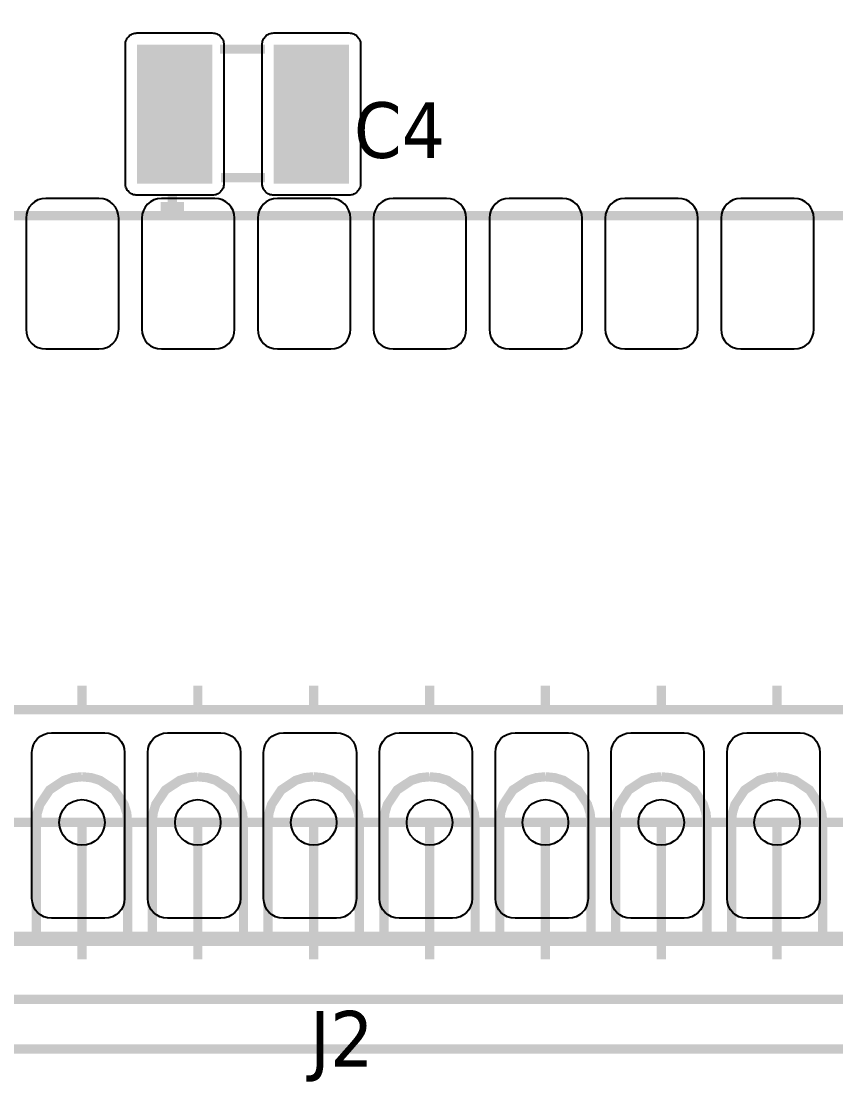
# Model space of a CAD drawing. Header units: millimetres. Extents: x 123.5 to 144.3, y 105.4 to 121.6.
# Drawn here: x 132.851 to 134.433, y 109.683 to 111.742 of the extents above; entities that cross this region are included whole.
import ezdxf

# ---------------------------------------------------------------- set-up
doc = ezdxf.new("R2010")
doc.units = ezdxf.units.MM
doc.layers.add('DESC', color=250, linetype='Continuous')
doc.styles.get("Standard").update_dxf_attribs({"font": 'tahoma.ttf'})

# ---------------------------------------------------------------- blocks, each defined once
blk = doc.blocks.new('RPAD')
blk.add_trace([(-0.5, -0.5), (-0.5, 0.5), (0.5, -0.5), (0.5, 0.5)])
blk = doc.blocks.new('isplay')
at = {"const_width": 0.012}
for points in [[(133.4842, 113.302), (140.311, 113.302), (140.311, 117.6662), (133.4842, 117.6662), (133.4842, 113.302)], [(133.4842, 113.302), (140.311, 113.302), (140.311, 117.6662), (133.4842, 117.6662), (133.4842, 113.302)], [(133.4842, 113.302), (140.311, 113.302), (140.311, 117.6662), (133.4842, 117.6662), (133.4842, 113.302)], [(136.7845, 114.5967), (136.726, 114.5967)], [(136.7845, 114.5967), (136.726, 114.5967)], [(136.7845, 114.5967), (136.726, 114.5967)], [(136.7845, 114.4302), (136.7275, 114.4302)], [(136.7845, 114.4302), (136.7275, 114.4302)], [(136.7845, 114.4302), (136.7275, 114.4302)], [(136.6645, 114.4077), (136.6645, 114.3777)], [(136.6645, 114.4077), (136.6645, 114.3777)], [(136.6645, 114.4077), (136.6645, 114.3777)], [(136.6795, 114.3927), (136.6495, 114.3927)], [(136.6795, 114.3927), (136.6495, 114.3927)], [(136.6795, 114.3927), (136.6495, 114.3927)], [(135.41, 114.381), (138.41, 114.381)], [(135.41, 114.381), (138.41, 114.381)], [(135.41, 114.381), (138.41, 114.381)], [(136.5475, 113.7432), (136.5475, 113.7727)], [(136.5475, 113.7432), (136.5475, 113.7727)], [(136.5475, 113.7432), (136.5475, 113.7727)], [(136.6975, 113.7432), (136.6975, 113.7727)], [(136.6975, 113.7432), (136.6975, 113.7727)], [(136.6975, 113.7432), (136.6975, 113.7727)], [(136.8475, 113.7432), (136.8475, 113.7727)], [(136.8475, 113.7432), (136.8475, 113.7727)], [(136.8475, 113.7432), (136.8475, 113.7727)], [(136.9975, 113.7432), (136.9975, 113.7727)], [(136.9975, 113.7432), (136.9975, 113.7727)], [(136.9975, 113.7432), (136.9975, 113.7727)], [(137.1475, 113.7432), (137.1475, 113.7727)], [(137.1475, 113.7432), (137.1475, 113.7727)], [(137.1475, 113.7432), (137.1475, 113.7727)], [(137.2975, 113.7432), (137.2975, 113.7727)], [(137.2975, 113.7432), (137.2975, 113.7727)], [(137.2975, 113.7432), (137.2975, 113.7727)], [(137.4475, 113.7432), (137.4475, 113.7727)], [(137.4475, 113.7432), (137.4475, 113.7727)], [(137.4475, 113.7432), (137.4475, 113.7727)], [(135.3427, 113.3664), (138.4927, 113.3664), (138.4927, 113.7414), (135.3427, 113.7414), (135.3427, 113.3664)], [(135.3427, 113.3664), (138.4927, 113.3664), (138.4927, 113.7414), (135.3427, 113.7414), (135.3427, 113.3664)], [(135.3427, 113.3664), (138.4927, 113.3664), (138.4927, 113.7414), (135.3427, 113.7414), (135.3427, 113.3664)], [(136.4885, 113.5955), (136.4896, 113.6076), (136.493, 113.6188), (136.5055, 113.6375), (136.5243, 113.65), (136.5355, 113.6534), (136.5475, 113.6546)], [(136.4885, 113.5955), (136.4896, 113.6076), (136.493, 113.6188), (136.5055, 113.6375), (136.5243, 113.65), (136.5355, 113.6534), (136.5475, 113.6546)], [(136.4885, 113.5955), (136.4896, 113.6076), (136.493, 113.6188), (136.5055, 113.6375), (136.5243, 113.65), (136.5355, 113.6534), (136.5475, 113.6546)], [(136.6066, 113.5955), (136.6054, 113.6076), (136.602, 113.6188), (136.5895, 113.6375), (136.5708, 113.65), (136.5596, 113.6534), (136.5475, 113.6546)], [(136.6066, 113.5955), (136.6054, 113.6076), (136.602, 113.6188), (136.5895, 113.6375), (136.5708, 113.65), (136.5596, 113.6534), (136.5475, 113.6546)], [(136.6066, 113.5955), (136.6054, 113.6076), (136.602, 113.6188), (136.5895, 113.6375), (136.5708, 113.65), (136.5596, 113.6534), (136.5475, 113.6546)], [(136.6385, 113.5955), (136.6396, 113.6076), (136.643, 113.6188), (136.6555, 113.6375), (136.6743, 113.65), (136.6855, 113.6534), (136.6975, 113.6546)], [(136.6385, 113.5955), (136.6396, 113.6076), (136.643, 113.6188), (136.6555, 113.6375), (136.6743, 113.65), (136.6855, 113.6534), (136.6975, 113.6546)], [(136.6385, 113.5955), (136.6396, 113.6076), (136.643, 113.6188), (136.6555, 113.6375), (136.6743, 113.65), (136.6855, 113.6534), (136.6975, 113.6546)], [(136.7566, 113.5955), (136.7554, 113.6076), (136.752, 113.6188), (136.7395, 113.6375), (136.7208, 113.65), (136.7096, 113.6534), (136.6975, 113.6546)], [(136.7566, 113.5955), (136.7554, 113.6076), (136.752, 113.6188), (136.7395, 113.6375), (136.7208, 113.65), (136.7096, 113.6534), (136.6975, 113.6546)], [(136.7566, 113.5955), (136.7554, 113.6076), (136.752, 113.6188), (136.7395, 113.6375), (136.7208, 113.65), (136.7096, 113.6534), (136.6975, 113.6546)], [(136.7885, 113.5955), (136.7896, 113.6076), (136.793, 113.6188), (136.8055, 113.6375), (136.8243, 113.65), (136.8355, 113.6534), (136.8475, 113.6546)], [(136.7885, 113.5955), (136.7896, 113.6076), (136.793, 113.6188), (136.8055, 113.6375), (136.8243, 113.65), (136.8355, 113.6534), (136.8475, 113.6546)], [(136.7885, 113.5955), (136.7896, 113.6076), (136.793, 113.6188), (136.8055, 113.6375), (136.8243, 113.65), (136.8355, 113.6534), (136.8475, 113.6546)], [(136.9066, 113.5955), (136.9054, 113.6076), (136.902, 113.6188), (136.8895, 113.6375), (136.8708, 113.65), (136.8596, 113.6534), (136.8475, 113.6546)], [(136.9066, 113.5955), (136.9054, 113.6076), (136.902, 113.6188), (136.8895, 113.6375), (136.8708, 113.65), (136.8596, 113.6534), (136.8475, 113.6546)], [(136.9066, 113.5955), (136.9054, 113.6076), (136.902, 113.6188), (136.8895, 113.6375), (136.8708, 113.65), (136.8596, 113.6534), (136.8475, 113.6546)], [(136.9385, 113.5955), (136.9396, 113.6076), (136.943, 113.6188), (136.9555, 113.6375), (136.9743, 113.65), (136.9855, 113.6534), (136.9975, 113.6546)], [(136.9385, 113.5955), (136.9396, 113.6076), (136.943, 113.6188), (136.9555, 113.6375), (136.9743, 113.65), (136.9855, 113.6534), (136.9975, 113.6546)], [(136.9385, 113.5955), (136.9396, 113.6076), (136.943, 113.6188), (136.9555, 113.6375), (136.9743, 113.65), (136.9855, 113.6534), (136.9975, 113.6546)], [(137.0566, 113.5955), (137.0554, 113.6076), (137.052, 113.6188), (137.0395, 113.6375), (137.0208, 113.65), (137.0096, 113.6534), (136.9975, 113.6546)], [(137.0566, 113.5955), (137.0554, 113.6076), (137.052, 113.6188), (137.0395, 113.6375), (137.0208, 113.65), (137.0096, 113.6534), (136.9975, 113.6546)], [(137.0566, 113.5955), (137.0554, 113.6076), (137.052, 113.6188), (137.0395, 113.6375), (137.0208, 113.65), (137.0096, 113.6534), (136.9975, 113.6546)], [(137.0885, 113.5955), (137.0896, 113.6076), (137.093, 113.6188), (137.1055, 113.6375), (137.1243, 113.65), (137.1355, 113.6534), (137.1475, 113.6546)], [(137.0885, 113.5955), (137.0896, 113.6076), (137.093, 113.6188), (137.1055, 113.6375), (137.1243, 113.65), (137.1355, 113.6534), (137.1475, 113.6546)], [(137.0885, 113.5955), (137.0896, 113.6076), (137.093, 113.6188), (137.1055, 113.6375), (137.1243, 113.65), (137.1355, 113.6534), (137.1475, 113.6546)], [(137.2066, 113.5955), (137.2054, 113.6076), (137.202, 113.6188), (137.1895, 113.6375), (137.1708, 113.65), (137.1596, 113.6534), (137.1475, 113.6546)], [(137.2066, 113.5955), (137.2054, 113.6076), (137.202, 113.6188), (137.1895, 113.6375), (137.1708, 113.65), (137.1596, 113.6534), (137.1475, 113.6546)], [(137.2066, 113.5955), (137.2054, 113.6076), (137.202, 113.6188), (137.1895, 113.6375), (137.1708, 113.65), (137.1596, 113.6534), (137.1475, 113.6546)], [(137.2385, 113.5955), (137.2396, 113.6076), (137.243, 113.6188), (137.2555, 113.6375), (137.2743, 113.65), (137.2855, 113.6534), (137.2975, 113.6546)], [(137.2385, 113.5955), (137.2396, 113.6076), (137.243, 113.6188), (137.2555, 113.6375), (137.2743, 113.65), (137.2855, 113.6534), (137.2975, 113.6546)], [(137.2385, 113.5955), (137.2396, 113.6076), (137.243, 113.6188), (137.2555, 113.6375), (137.2743, 113.65), (137.2855, 113.6534), (137.2975, 113.6546)], [(137.3566, 113.5955), (137.3554, 113.6076), (137.352, 113.6188), (137.3395, 113.6375), (137.3208, 113.65), (137.3096, 113.6534), (137.2975, 113.6546)], [(137.3566, 113.5955), (137.3554, 113.6076), (137.352, 113.6188), (137.3395, 113.6375), (137.3208, 113.65), (137.3096, 113.6534), (137.2975, 113.6546)], [(137.3566, 113.5955), (137.3554, 113.6076), (137.352, 113.6188), (137.3395, 113.6375), (137.3208, 113.65), (137.3096, 113.6534), (137.2975, 113.6546)], [(137.3885, 113.5955), (137.3896, 113.6076), (137.393, 113.6188), (137.4055, 113.6375), (137.4243, 113.65), (137.4355, 113.6534), (137.4475, 113.6546)], [(137.3885, 113.5955), (137.3896, 113.6076), (137.393, 113.6188), (137.4055, 113.6375), (137.4243, 113.65), (137.4355, 113.6534), (137.4475, 113.6546)], [(137.3885, 113.5955), (137.3896, 113.6076), (137.393, 113.6188), (137.4055, 113.6375), (137.4243, 113.65), (137.4355, 113.6534), (137.4475, 113.6546)], [(137.5066, 113.5955), (137.5054, 113.6076), (137.502, 113.6188), (137.4895, 113.6375), (137.4708, 113.65), (137.4596, 113.6534), (137.4475, 113.6546)], [(137.5066, 113.5955), (137.5054, 113.6076), (137.502, 113.6188), (137.4895, 113.6375), (137.4708, 113.65), (137.4596, 113.6534), (137.4475, 113.6546)], [(137.5066, 113.5955), (137.5054, 113.6076), (137.502, 113.6188), (137.4895, 113.6375), (137.4708, 113.65), (137.4596, 113.6534), (137.4475, 113.6546)], [(136.3975, 113.5955), (136.5452, 113.5955)], [(136.3975, 113.5955), (136.5452, 113.5955)], [(136.3975, 113.5955), (136.5452, 113.5955)], [(136.5475, 113.5955), (136.3999, 113.5955)], [(136.5475, 113.5955), (136.3999, 113.5955)], [(136.5475, 113.5955), (136.3999, 113.5955)], [(136.4885, 113.5955), (136.4885, 113.4479)], [(136.4885, 113.5955), (136.4885, 113.4479)], [(136.4885, 113.5955), (136.4885, 113.4479)], [(136.5499, 113.5955), (136.5204, 113.5955)], [(136.5499, 113.5955), (136.5204, 113.5955)], [(136.5499, 113.5955), (136.5204, 113.5955)], [(136.5452, 113.5955), (136.5747, 113.5955)], [(136.5452, 113.5955), (136.5747, 113.5955)], [(136.5452, 113.5955), (136.5747, 113.5955)], [(136.5475, 113.5955), (136.5475, 113.4479)], [(136.5475, 113.5955), (136.6952, 113.5955)], [(136.5475, 113.5955), (136.5475, 113.4479)], [(136.5475, 113.5955), (136.6952, 113.5955)], [(136.5475, 113.5955), (136.5475, 113.4479)], [(136.5475, 113.5955), (136.6952, 113.5955)], [(136.6975, 113.5955), (136.5499, 113.5955)], [(136.6975, 113.5955), (136.5499, 113.5955)], [(136.6975, 113.5955), (136.5499, 113.5955)], [(136.6066, 113.4479), (136.6066, 113.5955)], [(136.6066, 113.4479), (136.6066, 113.5955)], [(136.6066, 113.4479), (136.6066, 113.5955)], [(136.6385, 113.5955), (136.6385, 113.4479)], [(136.6385, 113.5955), (136.6385, 113.4479)], [(136.6385, 113.5955), (136.6385, 113.4479)], [(136.6999, 113.5955), (136.6704, 113.5955)], [(136.6999, 113.5955), (136.6704, 113.5955)], [(136.6999, 113.5955), (136.6704, 113.5955)], [(136.6952, 113.5955), (136.7247, 113.5955)], [(136.6952, 113.5955), (136.7247, 113.5955)], [(136.6952, 113.5955), (136.7247, 113.5955)], [(136.6975, 113.5955), (136.6975, 113.4479)], [(136.6975, 113.5955), (136.8452, 113.5955)], [(136.6975, 113.5955), (136.6975, 113.4479)], [(136.6975, 113.5955), (136.8452, 113.5955)], [(136.6975, 113.5955), (136.6975, 113.4479)], [(136.6975, 113.5955), (136.8452, 113.5955)], [(136.8475, 113.5955), (136.6999, 113.5955)], [(136.8475, 113.5955), (136.6999, 113.5955)], [(136.8475, 113.5955), (136.6999, 113.5955)], [(136.7566, 113.4479), (136.7566, 113.5955)], [(136.7566, 113.4479), (136.7566, 113.5955)], [(136.7566, 113.4479), (136.7566, 113.5955)], [(136.7885, 113.5955), (136.7885, 113.4479)], [(136.7885, 113.5955), (136.7885, 113.4479)], [(136.7885, 113.5955), (136.7885, 113.4479)], [(136.8499, 113.5955), (136.8204, 113.5955)], [(136.8499, 113.5955), (136.8204, 113.5955)], [(136.8499, 113.5955), (136.8204, 113.5955)], [(136.8452, 113.5955), (136.8747, 113.5955)], [(136.8452, 113.5955), (136.8747, 113.5955)], [(136.8452, 113.5955), (136.8747, 113.5955)], [(136.8475, 113.5955), (136.8475, 113.4479)], [(136.8475, 113.5955), (136.9952, 113.5955)], [(136.8475, 113.5955), (136.8475, 113.4479)], [(136.8475, 113.5955), (136.9952, 113.5955)], [(136.8475, 113.5955), (136.8475, 113.4479)], [(136.8475, 113.5955), (136.9952, 113.5955)], [(136.9975, 113.5955), (136.8499, 113.5955)], [(136.9975, 113.5955), (136.8499, 113.5955)], [(136.9975, 113.5955), (136.8499, 113.5955)], [(136.9066, 113.4479), (136.9066, 113.5955)], [(136.9066, 113.4479), (136.9066, 113.5955)], [(136.9066, 113.4479), (136.9066, 113.5955)], [(136.9385, 113.5955), (136.9385, 113.4479)], [(136.9385, 113.5955), (136.9385, 113.4479)], [(136.9385, 113.5955), (136.9385, 113.4479)], [(136.9999, 113.5955), (136.9704, 113.5955)], [(136.9999, 113.5955), (136.9704, 113.5955)], [(136.9999, 113.5955), (136.9704, 113.5955)], [(136.9952, 113.5955), (137.0247, 113.5955)], [(136.9952, 113.5955), (137.0247, 113.5955)], [(136.9952, 113.5955), (137.0247, 113.5955)], [(136.9975, 113.5955), (136.9975, 113.4479)], [(136.9975, 113.5955), (137.1452, 113.5955)], [(136.9975, 113.5955), (136.9975, 113.4479)], [(136.9975, 113.5955), (137.1452, 113.5955)], [(136.9975, 113.5955), (136.9975, 113.4479)], [(136.9975, 113.5955), (137.1452, 113.5955)], [(137.1475, 113.5955), (136.9999, 113.5955)], [(137.1475, 113.5955), (136.9999, 113.5955)], [(137.1475, 113.5955), (136.9999, 113.5955)], [(137.0566, 113.4479), (137.0566, 113.5955)], [(137.0566, 113.4479), (137.0566, 113.5955)], [(137.0566, 113.4479), (137.0566, 113.5955)], [(137.0885, 113.5955), (137.0885, 113.4479)], [(137.0885, 113.5955), (137.0885, 113.4479)], [(137.0885, 113.5955), (137.0885, 113.4479)], [(137.1499, 113.5955), (137.1204, 113.5955)], [(137.1499, 113.5955), (137.1204, 113.5955)], [(137.1499, 113.5955), (137.1204, 113.5955)], [(137.1452, 113.5955), (137.1747, 113.5955)], [(137.1452, 113.5955), (137.1747, 113.5955)], [(137.1452, 113.5955), (137.1747, 113.5955)], [(137.1475, 113.5955), (137.1475, 113.4479)], [(137.1475, 113.5955), (137.2952, 113.5955)], [(137.1475, 113.5955), (137.1475, 113.4479)], [(137.1475, 113.5955), (137.2952, 113.5955)], [(137.1475, 113.5955), (137.1475, 113.4479)], [(137.1475, 113.5955), (137.2952, 113.5955)], [(137.2975, 113.5955), (137.1499, 113.5955)], [(137.2975, 113.5955), (137.1499, 113.5955)], [(137.2975, 113.5955), (137.1499, 113.5955)], [(137.2066, 113.4479), (137.2066, 113.5955)], [(137.2066, 113.4479), (137.2066, 113.5955)], [(137.2066, 113.4479), (137.2066, 113.5955)], [(137.2385, 113.5955), (137.2385, 113.4479)], [(137.2385, 113.5955), (137.2385, 113.4479)], [(137.2385, 113.5955), (137.2385, 113.4479)], [(137.2999, 113.5955), (137.2704, 113.5955)], [(137.2999, 113.5955), (137.2704, 113.5955)], [(137.2999, 113.5955), (137.2704, 113.5955)], [(137.2952, 113.5955), (137.3247, 113.5955)], [(137.2952, 113.5955), (137.3247, 113.5955)], [(137.2952, 113.5955), (137.3247, 113.5955)], [(137.2975, 113.5955), (137.2975, 113.4479)], [(137.2975, 113.5955), (137.4452, 113.5955)], [(137.2975, 113.5955), (137.2975, 113.4479)], [(137.2975, 113.5955), (137.4452, 113.5955)], [(137.2975, 113.5955), (137.2975, 113.4479)], [(137.2975, 113.5955), (137.4452, 113.5955)], [(137.4475, 113.5955), (137.2999, 113.5955)], [(137.4475, 113.5955), (137.2999, 113.5955)], [(137.4475, 113.5955), (137.2999, 113.5955)], [(137.3566, 113.4479), (137.3566, 113.5955)], [(137.3566, 113.4479), (137.3566, 113.5955)], [(137.3566, 113.4479), (137.3566, 113.5955)], [(137.3885, 113.5955), (137.3885, 113.4479)], [(137.3885, 113.5955), (137.3885, 113.4479)], [(137.3885, 113.5955), (137.3885, 113.4479)], [(137.4499, 113.5955), (137.4204, 113.5955)], [(137.4499, 113.5955), (137.4204, 113.5955)], [(137.4499, 113.5955), (137.4204, 113.5955)], [(137.4452, 113.5955), (137.4747, 113.5955)], [(137.4452, 113.5955), (137.4747, 113.5955)], [(137.4452, 113.5955), (137.4747, 113.5955)], [(137.4475, 113.5955), (137.4475, 113.4479)], [(137.4475, 113.5955), (137.5952, 113.5955)], [(137.4475, 113.5955), (137.4475, 113.4479)], [(137.4475, 113.5955), (137.5952, 113.5955)], [(137.4475, 113.5955), (137.4475, 113.4479)], [(137.4475, 113.5955), (137.5952, 113.5955)], [(137.5975, 113.5955), (137.4499, 113.5955)], [(137.5975, 113.5955), (137.4499, 113.5955)], [(137.5975, 113.5955), (137.4499, 113.5955)], [(137.5066, 113.4479), (137.5066, 113.5955)], [(137.5066, 113.4479), (137.5066, 113.5955)], [(137.5066, 113.4479), (137.5066, 113.5955)], [(138.4927, 113.4414), (135.3427, 113.4414)], [(138.4927, 113.4414), (135.3427, 113.4414)], [(138.4927, 113.4414), (135.3427, 113.4414)], [(136.4566, 113.4479), (136.4885, 113.4479)], [(136.4566, 113.4479), (136.4885, 113.4479)], [(136.4566, 113.4479), (136.4885, 113.4479)], [(136.4885, 113.4479), (136.6066, 113.4479)], [(136.4885, 113.4479), (136.6066, 113.4479)], [(136.4885, 113.4479), (136.6066, 113.4479)], [(136.5475, 113.4479), (136.5475, 113.4184)], [(136.5475, 113.4479), (136.5475, 113.4184)], [(136.5475, 113.4479), (136.5475, 113.4184)], [(136.6066, 113.4479), (136.6385, 113.4479)], [(136.6066, 113.4479), (136.6385, 113.4479)], [(136.6066, 113.4479), (136.6385, 113.4479)], [(136.6385, 113.4479), (136.7566, 113.4479)], [(136.6385, 113.4479), (136.7566, 113.4479)], [(136.6385, 113.4479), (136.7566, 113.4479)], [(136.6975, 113.4479), (136.6975, 113.4184)], [(136.6975, 113.4479), (136.6975, 113.4184)], [(136.6975, 113.4479), (136.6975, 113.4184)], [(136.7566, 113.4479), (136.7885, 113.4479)], [(136.7566, 113.4479), (136.7885, 113.4479)], [(136.7566, 113.4479), (136.7885, 113.4479)], [(136.7885, 113.4479), (136.9066, 113.4479)], [(136.7885, 113.4479), (136.9066, 113.4479)], [(136.7885, 113.4479), (136.9066, 113.4479)], [(136.8475, 113.4479), (136.8475, 113.4184)], [(136.8475, 113.4479), (136.8475, 113.4184)], [(136.8475, 113.4479), (136.8475, 113.4184)], [(136.9066, 113.4479), (136.9385, 113.4479)], [(136.9066, 113.4479), (136.9385, 113.4479)], [(136.9066, 113.4479), (136.9385, 113.4479)], [(136.9385, 113.4479), (137.0566, 113.4479)], [(136.9385, 113.4479), (137.0566, 113.4479)], [(136.9385, 113.4479), (137.0566, 113.4479)], [(136.9975, 113.4479), (136.9975, 113.4184)], [(136.9975, 113.4479), (136.9975, 113.4184)], [(136.9975, 113.4479), (136.9975, 113.4184)], [(137.0566, 113.4479), (137.0885, 113.4479)], [(137.0566, 113.4479), (137.0885, 113.4479)], [(137.0566, 113.4479), (137.0885, 113.4479)], [(137.0885, 113.4479), (137.2066, 113.4479)], [(137.0885, 113.4479), (137.2066, 113.4479)], [(137.0885, 113.4479), (137.2066, 113.4479)], [(137.1475, 113.4479), (137.1475, 113.4184)], [(137.1475, 113.4479), (137.1475, 113.4184)], [(137.1475, 113.4479), (137.1475, 113.4184)], [(137.2066, 113.4479), (137.2385, 113.4479)], [(137.2066, 113.4479), (137.2385, 113.4479)], [(137.2066, 113.4479), (137.2385, 113.4479)], [(137.2385, 113.4479), (137.3566, 113.4479)], [(137.2385, 113.4479), (137.3566, 113.4479)], [(137.2385, 113.4479), (137.3566, 113.4479)], [(137.2975, 113.4479), (137.2975, 113.4184)], [(137.2975, 113.4479), (137.2975, 113.4184)], [(137.2975, 113.4479), (137.2975, 113.4184)], [(137.3566, 113.4479), (137.3885, 113.4479)], [(137.3566, 113.4479), (137.3885, 113.4479)], [(137.3566, 113.4479), (137.3885, 113.4479)], [(137.3885, 113.4479), (137.5066, 113.4479)], [(137.3885, 113.4479), (137.5066, 113.4479)], [(137.3885, 113.4479), (137.5066, 113.4479)], [(137.4475, 113.4479), (137.4475, 113.4184)], [(137.4475, 113.4479), (137.4475, 113.4184)], [(137.4475, 113.4479), (137.4475, 113.4184)], [(137.5066, 113.4479), (137.5385, 113.4479)], [(137.5066, 113.4479), (137.5385, 113.4479)], [(137.5066, 113.4479), (137.5385, 113.4479)]]:
    blk.add_lwpolyline(points, dxfattribs=at)
for points in [[(136.7162, 114.4077), (136.6187, 114.4077), (136.6172, 114.4077), (136.6157, 114.408), (136.6142, 114.4083), (136.6128, 114.4088), (136.6115, 114.4094), (136.6103, 114.4102), (136.6091, 114.411), (136.6081, 114.412), (136.6071, 114.4131), (136.6062, 114.4142), (136.6055, 114.4154), (136.6049, 114.4168), (136.6044, 114.4181), (136.604, 114.4196), (136.6038, 114.4211), (136.6037, 114.4227), (136.6037, 114.6027), (136.6038, 114.6042), (136.604, 114.6057), (136.6044, 114.6072), (136.6049, 114.6086), (136.6055, 114.6099), (136.6062, 114.6111), (136.6071, 114.6123), (136.6081, 114.6133), (136.6091, 114.6143), (136.6103, 114.6151), (136.6115, 114.6159), (136.6128, 114.6165), (136.6142, 114.617), (136.6157, 114.6174), (136.6172, 114.6176), (136.6187, 114.6177), (136.7162, 114.6177), (136.7178, 114.6176), (136.7193, 114.6174), (136.7207, 114.617), (136.7221, 114.6165), (136.7234, 114.6159), (136.7247, 114.6151), (136.7258, 114.6143), (136.7269, 114.6133), (136.7278, 114.6123), (136.7287, 114.6111), (136.7294, 114.6099), (136.7301, 114.6086), (136.7306, 114.6072), (136.7309, 114.6057), (136.7311, 114.6042), (136.7312, 114.6027), (136.7312, 114.4227), (136.7311, 114.4211), (136.7309, 114.4196), (136.7306, 114.4181), (136.7301, 114.4168), (136.7294, 114.4154), (136.7287, 114.4142), (136.7278, 114.4131), (136.7269, 114.412), (136.7258, 114.411), (136.7247, 114.4102), (136.7234, 114.4094), (136.7221, 114.4088), (136.7207, 114.4083), (136.7193, 114.408), (136.7178, 114.4077), (136.7162, 114.4077)], [(136.8932, 114.4077), (136.7957, 114.4077), (136.7942, 114.4077), (136.7927, 114.408), (136.7912, 114.4083), (136.7898, 114.4088), (136.7885, 114.4094), (136.7873, 114.4102), (136.7861, 114.411), (136.7851, 114.412), (136.7841, 114.4131), (136.7832, 114.4142), (136.7825, 114.4154), (136.7819, 114.4168), (136.7814, 114.4181), (136.781, 114.4196), (136.7808, 114.4211), (136.7807, 114.4227), (136.7807, 114.6027), (136.7808, 114.6042), (136.781, 114.6057), (136.7814, 114.6072), (136.7819, 114.6086), (136.7825, 114.6099), (136.7832, 114.6111), (136.7841, 114.6123), (136.7851, 114.6133), (136.7861, 114.6143), (136.7873, 114.6151), (136.7885, 114.6159), (136.7898, 114.6165), (136.7912, 114.617), (136.7927, 114.6174), (136.7942, 114.6176), (136.7957, 114.6177), (136.8932, 114.6177), (136.8948, 114.6176), (136.8963, 114.6174), (136.8977, 114.617), (136.8991, 114.6165), (136.9004, 114.6159), (136.9017, 114.6151), (136.9028, 114.6143), (136.9039, 114.6133), (136.9048, 114.6123), (136.9057, 114.6111), (136.9064, 114.6099), (136.9071, 114.6086), (136.9076, 114.6072), (136.9079, 114.6057), (136.9081, 114.6042), (136.9082, 114.6027), (136.9082, 114.4227), (136.9081, 114.4211), (136.9079, 114.4196), (136.9076, 114.4181), (136.9071, 114.4168), (136.9064, 114.4154), (136.9057, 114.4142), (136.9048, 114.4131), (136.9039, 114.412), (136.9028, 114.411), (136.9017, 114.4102), (136.9004, 114.4094), (136.8991, 114.4088), (136.8977, 114.4083), (136.8963, 114.408), (136.8948, 114.4077), (136.8932, 114.4077)], [(136.5695, 114.4035), (136.5005, 114.4035), (136.4953, 114.403), (136.4905, 114.4015), (136.4861, 114.3992), (136.4824, 114.3961), (136.4793, 114.3923), (136.477, 114.388), (136.4755, 114.3832), (136.475, 114.378), (136.475, 114.234), (136.4755, 114.2288), (136.477, 114.2239), (136.4793, 114.2196), (136.4824, 114.2158), (136.4861, 114.2128), (136.4905, 114.2104), (136.4953, 114.209), (136.5005, 114.2085), (136.5695, 114.2085), (136.5747, 114.209), (136.5796, 114.2104), (136.5839, 114.2128), (136.5876, 114.2158), (136.5907, 114.2196), (136.5931, 114.2239), (136.5945, 114.2288), (136.595, 114.234), (136.595, 114.378), (136.5945, 114.3832), (136.5931, 114.388), (136.5907, 114.3923), (136.5876, 114.3961), (136.5839, 114.3992), (136.5796, 114.4015), (136.5747, 114.403), (136.5695, 114.4035)], [(136.7195, 114.4035), (136.6505, 114.4035), (136.6453, 114.403), (136.6405, 114.4015), (136.6361, 114.3992), (136.6324, 114.3961), (136.6293, 114.3923), (136.627, 114.388), (136.6255, 114.3832), (136.625, 114.378), (136.625, 114.234), (136.6255, 114.2288), (136.627, 114.2239), (136.6293, 114.2196), (136.6324, 114.2158), (136.6361, 114.2128), (136.6405, 114.2104), (136.6453, 114.209), (136.6505, 114.2085), (136.7195, 114.2085), (136.7247, 114.209), (136.7296, 114.2104), (136.7339, 114.2128), (136.7376, 114.2158), (136.7407, 114.2196), (136.7431, 114.2239), (136.7445, 114.2288), (136.745, 114.234), (136.745, 114.378), (136.7445, 114.3832), (136.7431, 114.388), (136.7407, 114.3923), (136.7376, 114.3961), (136.7339, 114.3992), (136.7296, 114.4015), (136.7247, 114.403), (136.7195, 114.4035)], [(136.8695, 114.4035), (136.8005, 114.4035), (136.7953, 114.403), (136.7905, 114.4015), (136.7861, 114.3992), (136.7824, 114.3961), (136.7793, 114.3923), (136.777, 114.388), (136.7755, 114.3832), (136.775, 114.378), (136.775, 114.234), (136.7755, 114.2288), (136.777, 114.2239), (136.7793, 114.2196), (136.7824, 114.2158), (136.7861, 114.2128), (136.7905, 114.2104), (136.7953, 114.209), (136.8005, 114.2085), (136.8695, 114.2085), (136.8747, 114.209), (136.8796, 114.2104), (136.8839, 114.2128), (136.8876, 114.2158), (136.8907, 114.2196), (136.8931, 114.2239), (136.8945, 114.2288), (136.895, 114.234), (136.895, 114.378), (136.8945, 114.3832), (136.8931, 114.388), (136.8907, 114.3923), (136.8876, 114.3961), (136.8839, 114.3992), (136.8796, 114.4015), (136.8747, 114.403), (136.8695, 114.4035)], [(137.0195, 114.4035), (136.9505, 114.4035), (136.9453, 114.403), (136.9405, 114.4015), (136.9361, 114.3992), (136.9324, 114.3961), (136.9293, 114.3923), (136.927, 114.388), (136.9255, 114.3832), (136.925, 114.378), (136.925, 114.234), (136.9255, 114.2288), (136.927, 114.2239), (136.9293, 114.2196), (136.9324, 114.2158), (136.9361, 114.2128), (136.9405, 114.2104), (136.9453, 114.209), (136.9505, 114.2085), (137.0195, 114.2085), (137.0247, 114.209), (137.0296, 114.2104), (137.0339, 114.2128), (137.0376, 114.2158), (137.0407, 114.2196), (137.0431, 114.2239), (137.0445, 114.2288), (137.045, 114.234), (137.045, 114.378), (137.0445, 114.3832), (137.0431, 114.388), (137.0407, 114.3923), (137.0376, 114.3961), (137.0339, 114.3992), (137.0296, 114.4015), (137.0247, 114.403), (137.0195, 114.4035)], [(137.1695, 114.4035), (137.1005, 114.4035), (137.0953, 114.403), (137.0905, 114.4015), (137.0861, 114.3992), (137.0824, 114.3961), (137.0793, 114.3923), (137.077, 114.388), (137.0755, 114.3832), (137.075, 114.378), (137.075, 114.234), (137.0755, 114.2288), (137.077, 114.2239), (137.0793, 114.2196), (137.0824, 114.2158), (137.0861, 114.2128), (137.0905, 114.2104), (137.0953, 114.209), (137.1005, 114.2085), (137.1695, 114.2085), (137.1747, 114.209), (137.1796, 114.2104), (137.1839, 114.2128), (137.1876, 114.2158), (137.1907, 114.2196), (137.1931, 114.2239), (137.1945, 114.2288), (137.195, 114.234), (137.195, 114.378), (137.1945, 114.3832), (137.1931, 114.388), (137.1907, 114.3923), (137.1876, 114.3961), (137.1839, 114.3992), (137.1796, 114.4015), (137.1747, 114.403), (137.1695, 114.4035)], [(137.3195, 114.4035), (137.2505, 114.4035), (137.2453, 114.403), (137.2405, 114.4015), (137.2361, 114.3992), (137.2324, 114.3961), (137.2293, 114.3923), (137.227, 114.388), (137.2255, 114.3832), (137.225, 114.378), (137.225, 114.234), (137.2255, 114.2288), (137.227, 114.2239), (137.2293, 114.2196), (137.2324, 114.2158), (137.2361, 114.2128), (137.2405, 114.2104), (137.2453, 114.209), (137.2505, 114.2085), (137.3195, 114.2085), (137.3247, 114.209), (137.3296, 114.2104), (137.3339, 114.2128), (137.3376, 114.2158), (137.3407, 114.2196), (137.3431, 114.2239), (137.3445, 114.2288), (137.345, 114.234), (137.345, 114.378), (137.3445, 114.3832), (137.3431, 114.388), (137.3407, 114.3923), (137.3376, 114.3961), (137.3339, 114.3992), (137.3296, 114.4015), (137.3247, 114.403), (137.3195, 114.4035)], [(137.4695, 114.4035), (137.4005, 114.4035), (137.3953, 114.403), (137.3905, 114.4015), (137.3861, 114.3992), (137.3824, 114.3961), (137.3793, 114.3923), (137.377, 114.388), (137.3755, 114.3832), (137.375, 114.378), (137.375, 114.234), (137.3755, 114.2288), (137.377, 114.2239), (137.3793, 114.2196), (137.3824, 114.2158), (137.3861, 114.2128), (137.3905, 114.2104), (137.3953, 114.209), (137.4005, 114.2085), (137.4695, 114.2085), (137.4747, 114.209), (137.4796, 114.2104), (137.4839, 114.2128), (137.4876, 114.2158), (137.4907, 114.2196), (137.4931, 114.2239), (137.4945, 114.2288), (137.495, 114.234), (137.495, 114.378), (137.4945, 114.3832), (137.4931, 114.388), (137.4907, 114.3923), (137.4876, 114.3961), (137.4839, 114.3992), (137.4796, 114.4015), (137.4747, 114.403), (137.4695, 114.4035)], [(136.5772, 113.4714), (136.5082, 113.4714), (136.503, 113.4719), (136.4981, 113.4734), (136.4938, 113.4757), (136.49, 113.4788), (136.487, 113.4825), (136.4846, 113.4869), (136.4832, 113.4917), (136.4827, 113.4969), (136.4827, 113.6859), (136.4832, 113.6911), (136.4846, 113.6959), (136.487, 113.7003), (136.49, 113.704), (136.4938, 113.7071), (136.4981, 113.7094), (136.503, 113.7109), (136.5082, 113.7114), (136.5772, 113.7114), (136.5824, 113.7109), (136.5872, 113.7094), (136.5915, 113.7071), (136.5953, 113.704), (136.5984, 113.7003), (136.6007, 113.6959), (136.6022, 113.6911), (136.6027, 113.6859), (136.6027, 113.4969), (136.6022, 113.4917), (136.6007, 113.4869), (136.5984, 113.4825), (136.5953, 113.4788), (136.5915, 113.4757), (136.5872, 113.4734), (136.5824, 113.4719), (136.5772, 113.4714)], [(136.7272, 113.4714), (136.6582, 113.4714), (136.653, 113.4719), (136.6481, 113.4734), (136.6438, 113.4757), (136.64, 113.4788), (136.637, 113.4825), (136.6346, 113.4869), (136.6332, 113.4917), (136.6327, 113.4969), (136.6327, 113.6859), (136.6332, 113.6911), (136.6346, 113.6959), (136.637, 113.7003), (136.64, 113.704), (136.6438, 113.7071), (136.6481, 113.7094), (136.653, 113.7109), (136.6582, 113.7114), (136.7272, 113.7114), (136.7324, 113.7109), (136.7372, 113.7094), (136.7415, 113.7071), (136.7453, 113.704), (136.7484, 113.7003), (136.7507, 113.6959), (136.7522, 113.6911), (136.7527, 113.6859), (136.7527, 113.4969), (136.7522, 113.4917), (136.7507, 113.4869), (136.7484, 113.4825), (136.7453, 113.4788), (136.7415, 113.4757), (136.7372, 113.4734), (136.7324, 113.4719), (136.7272, 113.4714)], [(136.8772, 113.4714), (136.8082, 113.4714), (136.803, 113.4719), (136.7981, 113.4734), (136.7938, 113.4757), (136.79, 113.4788), (136.787, 113.4825), (136.7846, 113.4869), (136.7832, 113.4917), (136.7827, 113.4969), (136.7827, 113.6859), (136.7832, 113.6911), (136.7846, 113.6959), (136.787, 113.7003), (136.79, 113.704), (136.7938, 113.7071), (136.7981, 113.7094), (136.803, 113.7109), (136.8082, 113.7114), (136.8772, 113.7114), (136.8824, 113.7109), (136.8872, 113.7094), (136.8915, 113.7071), (136.8953, 113.704), (136.8984, 113.7003), (136.9007, 113.6959), (136.9022, 113.6911), (136.9027, 113.6859), (136.9027, 113.4969), (136.9022, 113.4917), (136.9007, 113.4869), (136.8984, 113.4825), (136.8953, 113.4788), (136.8915, 113.4757), (136.8872, 113.4734), (136.8824, 113.4719), (136.8772, 113.4714)], [(137.0272, 113.4714), (136.9582, 113.4714), (136.953, 113.4719), (136.9481, 113.4734), (136.9438, 113.4757), (136.94, 113.4788), (136.937, 113.4825), (136.9346, 113.4869), (136.9332, 113.4917), (136.9327, 113.4969), (136.9327, 113.6859), (136.9332, 113.6911), (136.9346, 113.6959), (136.937, 113.7003), (136.94, 113.704), (136.9438, 113.7071), (136.9481, 113.7094), (136.953, 113.7109), (136.9582, 113.7114), (137.0272, 113.7114), (137.0324, 113.7109), (137.0372, 113.7094), (137.0415, 113.7071), (137.0453, 113.704), (137.0484, 113.7003), (137.0507, 113.6959), (137.0522, 113.6911), (137.0527, 113.6859), (137.0527, 113.4969), (137.0522, 113.4917), (137.0507, 113.4869), (137.0484, 113.4825), (137.0453, 113.4788), (137.0415, 113.4757), (137.0372, 113.4734), (137.0324, 113.4719), (137.0272, 113.4714)], [(137.1772, 113.4714), (137.1082, 113.4714), (137.103, 113.4719), (137.0981, 113.4734), (137.0938, 113.4757), (137.09, 113.4788), (137.087, 113.4825), (137.0846, 113.4869), (137.0832, 113.4917), (137.0827, 113.4969), (137.0827, 113.6859), (137.0832, 113.6911), (137.0846, 113.6959), (137.087, 113.7003), (137.09, 113.704), (137.0938, 113.7071), (137.0981, 113.7094), (137.103, 113.7109), (137.1082, 113.7114), (137.1772, 113.7114), (137.1824, 113.7109), (137.1872, 113.7094), (137.1915, 113.7071), (137.1953, 113.704), (137.1984, 113.7003), (137.2007, 113.6959), (137.2022, 113.6911), (137.2027, 113.6859), (137.2027, 113.4969), (137.2022, 113.4917), (137.2007, 113.4869), (137.1984, 113.4825), (137.1953, 113.4788), (137.1915, 113.4757), (137.1872, 113.4734), (137.1824, 113.4719), (137.1772, 113.4714)], [(137.3272, 113.4714), (137.2582, 113.4714), (137.253, 113.4719), (137.2481, 113.4734), (137.2438, 113.4757), (137.24, 113.4788), (137.237, 113.4825), (137.2346, 113.4869), (137.2332, 113.4917), (137.2327, 113.4969), (137.2327, 113.6859), (137.2332, 113.6911), (137.2346, 113.6959), (137.237, 113.7003), (137.24, 113.704), (137.2438, 113.7071), (137.2481, 113.7094), (137.253, 113.7109), (137.2582, 113.7114), (137.3272, 113.7114), (137.3324, 113.7109), (137.3372, 113.7094), (137.3415, 113.7071), (137.3453, 113.704), (137.3484, 113.7003), (137.3507, 113.6959), (137.3522, 113.6911), (137.3527, 113.6859), (137.3527, 113.4969), (137.3522, 113.4917), (137.3507, 113.4869), (137.3484, 113.4825), (137.3453, 113.4788), (137.3415, 113.4757), (137.3372, 113.4734), (137.3324, 113.4719), (137.3272, 113.4714)], [(137.4772, 113.4714), (137.4082, 113.4714), (137.403, 113.4719), (137.3981, 113.4734), (137.3938, 113.4757), (137.39, 113.4788), (137.387, 113.4825), (137.3846, 113.4869), (137.3832, 113.4917), (137.3827, 113.4969), (137.3827, 113.6859), (137.3832, 113.6911), (137.3846, 113.6959), (137.387, 113.7003), (137.39, 113.704), (137.3938, 113.7071), (137.3981, 113.7094), (137.403, 113.7109), (137.4082, 113.7114), (137.4772, 113.7114), (137.4824, 113.7109), (137.4872, 113.7094), (137.4915, 113.7071), (137.4953, 113.704), (137.4984, 113.7003), (137.5007, 113.6959), (137.5022, 113.6911), (137.5027, 113.6859), (137.5027, 113.4969), (137.5022, 113.4917), (137.5007, 113.4869), (137.4984, 113.4825), (137.4953, 113.4788), (137.4915, 113.4757), (137.4872, 113.4734), (137.4824, 113.4719), (137.4772, 113.4714)]]:
    blk.add_lwpolyline(points, close=True)
for centre in [(136.5475, 113.5955), (136.5475, 113.5955), (136.5475, 113.5955), (136.6975, 113.5955), (136.6975, 113.5955), (136.6975, 113.5955), (136.8475, 113.5955), (136.8475, 113.5955), (136.8475, 113.5955), (136.9975, 113.5955), (136.9975, 113.5955), (136.9975, 113.5955), (137.1475, 113.5955), (137.1475, 113.5955), (137.1475, 113.5955), (137.2975, 113.5955), (137.2975, 113.5955), (137.2975, 113.5955), (137.4475, 113.5955), (137.4475, 113.5955), (137.4475, 113.5955)]:
    blk.add_circle(centre, 0.0295)
at = {"xscale": 0.0975, "yscale": 0.18, "zscale": 1.5, "rotation": 180}
for p in [(136.6675, 114.5127), (136.8445, 114.5127)]:
    blk.add_blockref('RPAD', p, dxfattribs=at)
at = {"width": 1.041667}
for s, p in [('C4', (136.8995, 114.456)), ('C4', (136.8995, 114.456)), ('C4', (136.8995, 114.456)), ('J2', (136.8427, 113.2794)), ('J2', (136.8427, 113.2794)), ('J2', (136.8427, 113.2794))]:
    blk.add_text(s, height=0.072, dxfattribs=at).set_placement(p)

msp = doc.modelspace()

# ---------------------------------------------------------------- block references
at = {"layer": 'DESC', "xscale": 1.5, "yscale": 1.5, "zscale": 1.5}
msp.add_blockref('isplay', (-71.852, -60.2069), dxfattribs=at)

doc.saveas('drawing.dxf')
